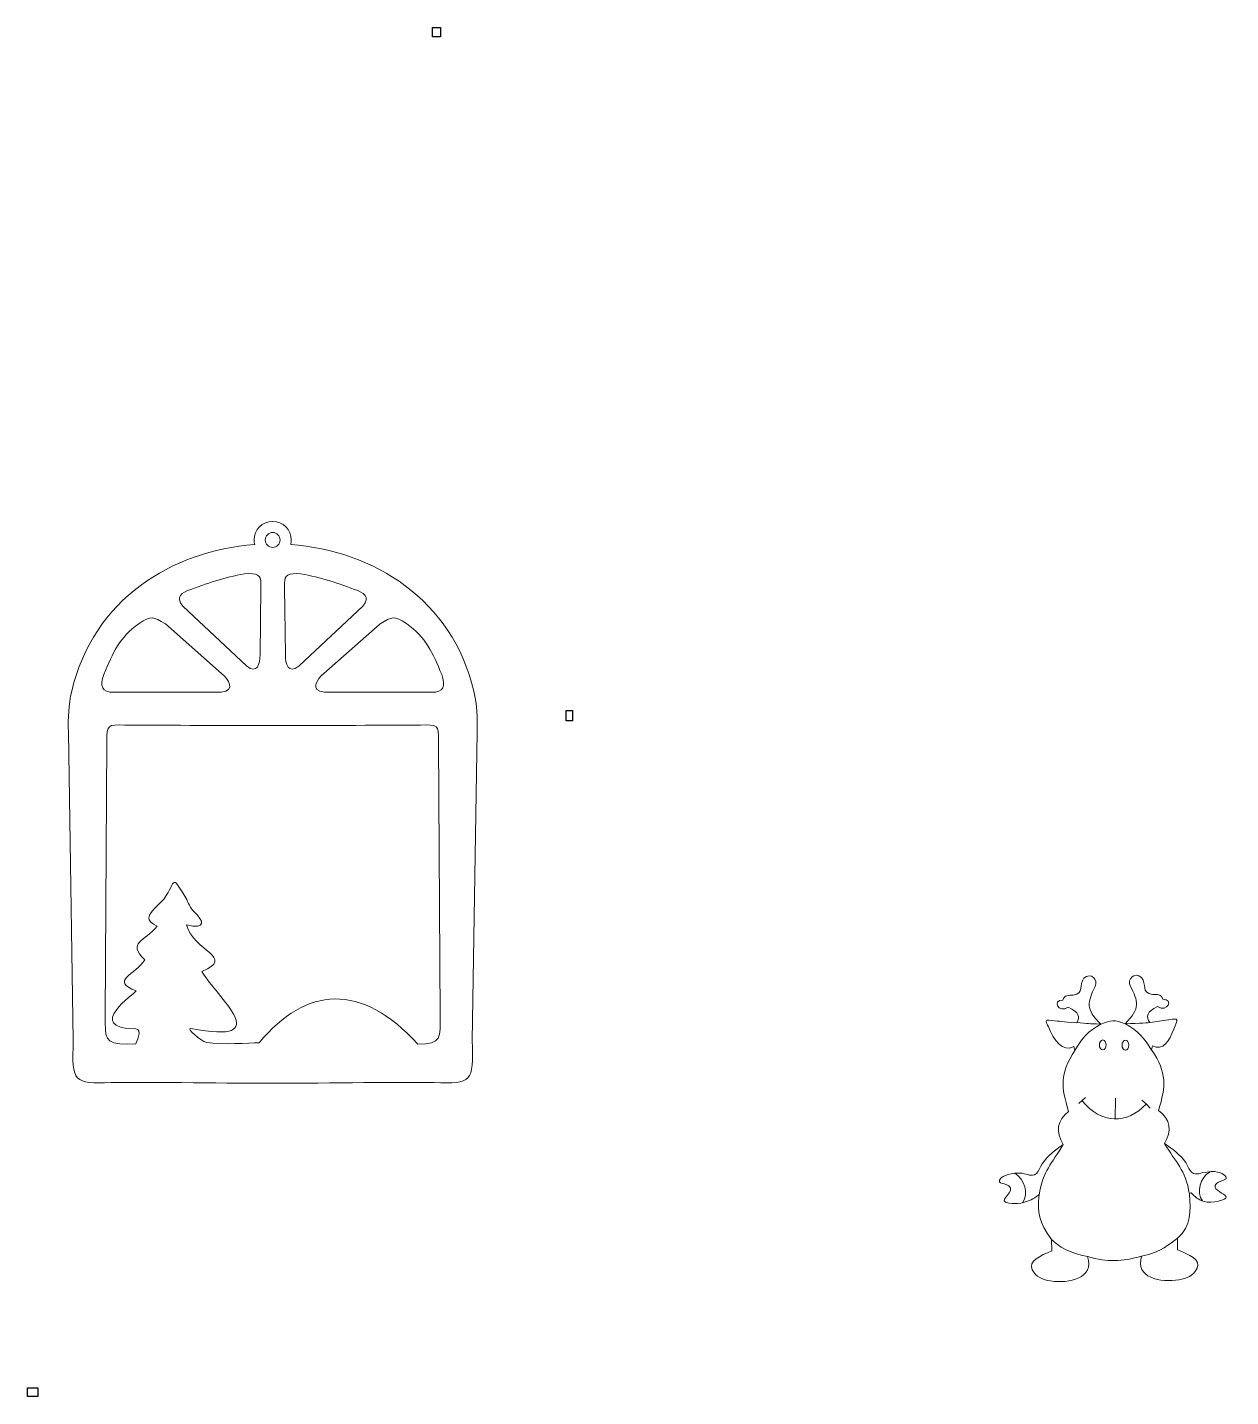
# Model space of a CAD drawing. Header units: centimetres. Extents: x -3.6 to 42, y -14.9 to 17.8.
# Drawn here: x -3.63 to 12.56, y -3.08 to 15.34 of the extents above; entities that cross this region are included whole.
import ezdxf

# ---------------------------------------------------------------- set-up
doc = ezdxf.new("R2010")
doc.units = ezdxf.units.CM
doc.header["$MEASUREMENT"] = 0
doc.header["$XCLIPFRAME"] = 0
doc.layers.add('layer 1', color=7, linetype='Continuous')
picture_1 = doc.add_image_def('image1.jpg', size_in_pixel=(1168, 982))
picture_2 = doc.add_image_def('image2.jpg', size_in_pixel=(1455, 2387))
picture_3 = doc.add_image_def('image3.jpg', size_in_pixel=(1920, 2286))

msp = doc.modelspace()

# ---------------------------------------------------------------- linework, layer by layer
at = {"layer": 'layer 1', "color": 3, "lineweight": 20}
for centre, major_axis, ratio in [((10.83585, 1.65006), (0, 0.06734), 0.68339768), ((11.14031, 1.64651), (0, 0.06735), 0.68329621)]:
    msp.add_ellipse(centre, major_axis=major_axis, ratio=ratio, dxfattribs=at)
at = {"layer": 'layer 1', "color": 250, "lineweight": 20}
for points, knots in [([(-0.33213, 8.69587), (-0.19408, 8.69587), (-0.08213, 8.58392), (-0.08213, 8.44587), (-0.08213, 8.44587), (-0.08213, 8.42474), (-0.08476, 8.40423), (-0.0897, 8.38463), (-0.0897, 8.38463), (1.02385, 8.30156), (2.08522, 7.64455), (2.37246, 6.41265), (2.37246, 6.41265), (2.41761, 6.219), (2.4212, 6.05755), (2.41805, 5.85975), (2.41805, 5.85975), (2.41805, 5.85975), (2.35196, 1.70906), (2.35196, 1.70906), (2.35196, 1.70906), (2.37409, 1.14184), (2.34281, 1.12748), (1.84225, 1.14272), (1.84225, 1.14272), (1.84225, 1.14272), (0.89362, 1.14272), (0.89362, 1.14272), (0.89362, 1.14272), (0.07037, 1.13326), (-0.73398, 1.13326), (-1.55724, 1.14272), (-1.55724, 1.14272), (-1.55724, 1.14272), (-2.50587, 1.14272), (-2.50587, 1.14272), (-2.50587, 1.14272), (-3.00643, 1.12748), (-3.03772, 1.14184), (-3.01558, 1.70906), (-3.01558, 1.70906), (-3.01558, 1.70906), (-3.08167, 5.85975), (-3.08167, 5.85975), (-3.08167, 5.85975), (-3.08482, 6.05755), (-3.08123, 6.219), (-3.03608, 6.41265), (-3.03608, 6.41265), (-2.7489, 7.64432), (-1.68787, 8.30138), (-0.57455, 8.38458), (-0.57455, 8.38458), (-0.57949, 8.40419), (-0.58213, 8.42472), (-0.58213, 8.44587), (-0.58213, 8.44587), (-0.58213, 8.58392), (-0.47018, 8.69587), (-0.33213, 8.69587)], [0, 0, 0, 0, 0.0625, 0.0625, 0.0625, 0.0625, 0.125, 0.125, 0.125, 0.125, 0.1875, 0.1875, 0.1875, 0.1875, 0.25, 0.25, 0.25, 0.25, 0.3125, 0.3125, 0.3125, 0.3125, 0.375, 0.375, 0.375, 0.375, 0.4375, 0.4375, 0.4375, 0.4375, 0.5, 0.5, 0.5, 0.5, 0.5625, 0.5625, 0.5625, 0.5625, 0.625, 0.625, 0.625, 0.625, 0.6875, 0.6875, 0.6875, 0.6875, 0.75, 0.75, 0.75, 0.75, 0.8125, 0.8125, 0.8125, 0.8125, 0.875, 0.875, 0.875, 0.875, 1, 1, 1, 1]), ([(-0.33213, 8.54587), (-0.27691, 8.54587), (-0.23213, 8.50109), (-0.23213, 8.44587), (-0.23213, 8.44587), (-0.23213, 8.39065), (-0.27691, 8.34587), (-0.33213, 8.34587), (-0.33213, 8.34587), (-0.38735, 8.34587), (-0.43213, 8.39065), (-0.43213, 8.44587), (-0.43213, 8.44587), (-0.43213, 8.50109), (-0.38735, 8.54587), (-0.33213, 8.54587)], [0, 0, 0, 0, 0.2, 0.2, 0.2, 0.2, 0.4, 0.4, 0.4, 0.4, 0.6, 0.6, 0.6, 0.6, 1, 1, 1, 1]), ([(-1.43305, 7.78114), (-1.16984, 7.87619), (-0.93702, 7.95879), (-0.65817, 7.99547), (-0.65817, 7.99547), (-0.49938, 7.98556), (-0.48786, 7.96331), (-0.48989, 7.80576), (-0.48989, 7.80576), (-0.48989, 7.80576), (-0.50156, 6.90193), (-0.50156, 6.90193), (-0.50156, 6.90193), (-0.50317, 6.77639), (-0.53649, 6.63414), (-0.68648, 6.74952), (-0.68648, 6.74952), (-0.68648, 6.74952), (-1.54308, 7.55656), (-1.54308, 7.55656), (-1.54308, 7.55656), (-1.6498, 7.68268), (-1.55676, 7.73648), (-1.43305, 7.78114)], [0, 0, 0, 0, 0.14285714, 0.14285714, 0.14285714, 0.14285714, 0.28571429, 0.28571429, 0.28571429, 0.28571429, 0.42857143, 0.42857143, 0.42857143, 0.42857143, 0.57142857, 0.57142857, 0.57142857, 0.57142857, 0.71428571, 0.71428571, 0.71428571, 0.71428571, 1, 1, 1, 1]), ([(0.76943, 7.78114), (0.50622, 7.87619), (0.2734, 7.95879), (-0.00545, 7.99547), (-0.00545, 7.99547), (-0.16423, 7.98556), (-0.17576, 7.96331), (-0.17372, 7.80576), (-0.17372, 7.80576), (-0.17372, 7.80576), (-0.16205, 6.90193), (-0.16205, 6.90193), (-0.16205, 6.90193), (-0.16045, 6.77639), (-0.12712, 6.63414), (0.02287, 6.74952), (0.02287, 6.74952), (0.02287, 6.74952), (0.87946, 7.55656), (0.87946, 7.55656), (0.87946, 7.55656), (0.98618, 7.68268), (0.89314, 7.73648), (0.76943, 7.78114)], [0, 0, 0, 0, 0.14285714, 0.14285714, 0.14285714, 0.14285714, 0.28571429, 0.28571429, 0.28571429, 0.28571429, 0.42857143, 0.42857143, 0.42857143, 0.42857143, 0.57142857, 0.57142857, 0.57142857, 0.57142857, 0.71428571, 0.71428571, 0.71428571, 0.71428571, 1, 1, 1, 1]), ([(-2.13067, 7.32294), (-1.96701, 7.42114), (-1.93865, 7.42112), (-1.7767, 7.31586), (-1.7767, 7.31586), (-1.7767, 7.31586), (-1.01956, 6.64932), (-1.01956, 6.64932), (-1.01956, 6.64932), (-0.92715, 6.56797), (-0.82336, 6.4226), (-1.02629, 6.39556), (-1.02629, 6.39556), (-1.02629, 6.39556), (-2.47047, 6.39556), (-2.47047, 6.39556), (-2.47047, 6.39556), (-2.63186, 6.39395), (-2.6599, 6.47629), (-2.60498, 6.63625), (-2.60498, 6.63625), (-2.48095, 6.93157), (-2.39459, 7.13443), (-2.13067, 7.32294)], [0, 0, 0, 0, 0.14285714, 0.14285714, 0.14285714, 0.14285714, 0.28571429, 0.28571429, 0.28571429, 0.28571429, 0.42857143, 0.42857143, 0.42857143, 0.42857143, 0.57142857, 0.57142857, 0.57142857, 0.57142857, 0.71428571, 0.71428571, 0.71428571, 0.71428571, 1, 1, 1, 1]), ([(1.46704, 7.32294), (1.30339, 7.42114), (1.27503, 7.42112), (1.11308, 7.31586), (1.11308, 7.31586), (1.11308, 7.31586), (0.35593, 6.64932), (0.35593, 6.64932), (0.35593, 6.64932), (0.26353, 6.56797), (0.15974, 6.4226), (0.36267, 6.39556), (0.36267, 6.39556), (0.36267, 6.39556), (1.80685, 6.39556), (1.80685, 6.39556), (1.80685, 6.39556), (1.96823, 6.39395), (1.99628, 6.47629), (1.94136, 6.63625), (1.94136, 6.63625), (1.81733, 6.93157), (1.73097, 7.13443), (1.46704, 7.32294)], [0, 0, 0, 0, 0.14285714, 0.14285714, 0.14285714, 0.14285714, 0.28571429, 0.28571429, 0.28571429, 0.28571429, 0.42857143, 0.42857143, 0.42857143, 0.42857143, 0.57142857, 0.57142857, 0.57142857, 0.57142857, 0.71428571, 0.71428571, 0.71428571, 0.71428571, 1, 1, 1, 1]), ([(-1.87596, 3.53083), (-2.03897, 3.38058), (-2.03829, 3.32704), (-1.88876, 3.24727), (-1.88876, 3.24727), (-2.04891, 3.0379), (-2.30111, 3.03837), (-2.05316, 2.79356), (-2.05316, 2.79356), (-2.17379, 2.60351), (-2.53327, 2.50681), (-2.16935, 2.37886), (-2.16935, 2.37886), (-2.1746, 2.34772), (-2.88485, 1.87852), (-2.17614, 1.86568), (-2.17614, 1.86568), (-2.07103, 1.86377), (-2.17466, 1.67754), (-2.17277, 1.66422), (-2.17277, 1.66422), (-2.17277, 1.66422), (-2.28257, 1.66245), (-2.28257, 1.66245), (-2.28257, 1.66245), (-2.60959, 1.65701), (-2.58585, 1.75799), (-2.5843, 2.03879), (-2.5843, 2.03879), (-2.5843, 2.03879), (-2.56374, 5.73574), (-2.56374, 5.73574), (-2.56374, 5.73574), (-2.56245, 5.96762), (-2.55313, 5.95658), (-2.31979, 5.95511), (-2.31979, 5.95511), (-0.99133, 5.94671), (0.32771, 5.94671), (1.65617, 5.95511), (1.65617, 5.95511), (1.88951, 5.95658), (1.89883, 5.96762), (1.90012, 5.73574), (1.90012, 5.73574), (1.90012, 5.73574), (1.92067, 2.03879), (1.92067, 2.03879), (1.92067, 2.03879), (1.92223, 1.75799), (1.94597, 1.65701), (1.61895, 1.66245), (1.61895, 1.66245), (0.86474, 2.49351), (0.11355, 2.44281), (-0.51328, 1.67873), (-0.51328, 1.67873), (-0.65583, 1.6785), (-1.01436, 1.64762), (-1.22012, 1.68367), (-1.22012, 1.68367), (-1.30567, 1.69866), (-1.50757, 1.8862), (-1.43262, 1.87161), (-1.43262, 1.87161), (-0.26056, 1.64334), (-1.08955, 2.29443), (-1.28492, 2.63761), (-1.28492, 2.63761), (-0.82575, 2.83056), (-1.40066, 2.91432), (-1.49225, 3.26498), (-1.49225, 3.26498), (-1.22723, 3.19852), (-1.25336, 3.32063), (-1.3891, 3.44064), (-1.3891, 3.44064), (-1.44695, 3.49177), (-1.46408, 3.56395), (-1.50309, 3.63109), (-1.50309, 3.63109), (-1.73853, 4.03634), (-1.61194, 3.76153), (-1.87596, 3.53083)], [0, 0, 0, 0, 0.04545455, 0.04545455, 0.04545455, 0.04545455, 0.09090909, 0.09090909, 0.09090909, 0.09090909, 0.13636364, 0.13636364, 0.13636364, 0.13636364, 0.18181818, 0.18181818, 0.18181818, 0.18181818, 0.22727273, 0.22727273, 0.22727273, 0.22727273, 0.27272727, 0.27272727, 0.27272727, 0.27272727, 0.31818182, 0.31818182, 0.31818182, 0.31818182, 0.36363636, 0.36363636, 0.36363636, 0.36363636, 0.40909091, 0.40909091, 0.40909091, 0.40909091, 0.45454545, 0.45454545, 0.45454545, 0.45454545, 0.5, 0.5, 0.5, 0.5, 0.54545455, 0.54545455, 0.54545455, 0.54545455, 0.59090909, 0.59090909, 0.59090909, 0.59090909, 0.63636364, 0.63636364, 0.63636364, 0.63636364, 0.68181818, 0.68181818, 0.68181818, 0.68181818, 0.72727273, 0.72727273, 0.72727273, 0.72727273, 0.77272727, 0.77272727, 0.77272727, 0.77272727, 0.81818182, 0.81818182, 0.81818182, 0.81818182, 0.86363636, 0.86363636, 0.86363636, 0.86363636, 0.90909091, 0.90909091, 0.90909091, 0.90909091, 1, 1, 1, 1]), ([(11.13718, 1.9364), (11.34551, 2.1406), (11.31159, 2.23763), (11.20573, 2.4448), (11.20573, 2.4448), (11.16153, 2.5313), (11.26138, 2.64136), (11.35627, 2.55745), (11.35627, 2.55745), (11.43479, 2.4592), (11.34443, 2.35739), (11.50496, 2.33061), (11.50496, 2.33061), (11.56789, 2.33061), (11.62463, 2.33442), (11.64304, 2.2668), (11.64304, 2.2668), (11.79641, 2.2668), (11.70538, 2.08071), (11.57223, 2.16756), (11.57223, 2.16756), (11.42575, 2.09905), (11.41612, 2.02791), (11.46702, 1.95093), (11.46702, 1.95093), (11.57949, 1.96559), (11.60763, 1.97379), (11.7213, 1.9901), (11.7213, 1.9901), (11.87361, 2.01193), (11.8432, 1.9984), (11.79032, 1.86081), (11.79032, 1.86081), (11.73079, 1.70598), (11.64588, 1.5626), (11.50497, 1.63765), (11.50497, 1.63765), (11.50497, 1.63765), (11.49258, 1.58626), (11.49258, 1.58626), (11.49258, 1.58626), (11.70392, 1.26073), (11.68439, 1.10711), (11.5864, 0.76747), (11.5864, 0.76747), (11.74673, 0.64868), (11.76811, 0.49353), (11.66605, 0.3244), (11.66605, 0.3244), (11.78346, 0.24659), (11.86791, 0.17999), (11.95282, 0.06742), (11.95282, 0.06742), (12.01432, -0.05346), (12.02841, -0.11508), (12.17054, -0.07082), (12.17054, -0.07082), (12.35992, -0.03213), (12.43646, -0.06806), (12.4757, -0.10636), (12.4757, -0.10636), (12.55553, -0.18428), (12.37776, -0.16329), (12.34752, -0.24104), (12.34752, -0.24104), (12.32301, -0.30406), (12.47335, -0.34906), (12.49408, -0.39325), (12.49408, -0.39325), (12.51468, -0.43718), (12.29729, -0.48548), (12.20046, -0.4568), (12.20046, -0.4568), (12.10723, -0.42919), (12.08115, -0.39446), (12.03518, -0.34964), (12.03518, -0.34964), (12.01914, -0.334), (11.99885, -0.34117), (12.00124, -0.36376), (12.00124, -0.36376), (12.02406, -0.57912), (12.02471, -0.7833), (11.84198, -0.95164), (11.84198, -0.95164), (11.84198, -0.95164), (11.83895, -1.10497), (11.83895, -1.10497), (11.83895, -1.10497), (11.99731, -1.17153), (12.16003, -1.23808), (12.10478, -1.35585), (12.10478, -1.35585), (12.05812, -1.45533), (11.96112, -1.49344), (11.86017, -1.51068), (11.86017, -1.51068), (11.6132, -1.55289), (11.26511, -1.48293), (11.35784, -1.19064), (11.35784, -1.19064), (11.09014, -1.26805), (10.90121, -1.27261), (10.63171, -1.19862), (10.63171, -1.19862), (10.72839, -1.48962), (10.38129, -1.5643), (10.13377, -1.52545), (10.13377, -1.52545), (10.03259, -1.50958), (9.93509, -1.47278), (9.88708, -1.37395), (9.88708, -1.37395), (9.83024, -1.25694), (9.99204, -1.18818), (10.14948, -1.11949), (10.14948, -1.11949), (10.14948, -1.11949), (10.14438, -0.9662), (10.14438, -0.9662), (10.14438, -0.9662), (9.97103, -0.74137), (9.95836, -0.58241), (9.97471, -0.39478), (9.97471, -0.39478), (9.97696, -0.36886), (9.9905, -0.35529), (9.96396, -0.37574), (9.96396, -0.37574), (9.93797, -0.39577), (9.90658, -0.41755), (9.87066, -0.43262), (9.87066, -0.43262), (9.7829, -0.46944), (9.68747, -0.4991), (9.57282, -0.479), (9.57282, -0.479), (9.40962, -0.45039), (9.61539, -0.36215), (9.59467, -0.27924), (9.59467, -0.27924), (9.57556, -0.2028), (9.43424, -0.2353), (9.44526, -0.17044), (9.44526, -0.17044), (9.45266, -0.12691), (9.57275, -0.07665), (9.69079, -0.07429), (9.69079, -0.07429), (9.73014, -0.07351), (9.76925, -0.07804), (9.8039, -0.08992), (9.8039, -0.08992), (9.94662, -0.13225), (9.95987, -0.07045), (10.01973, 0.05125), (10.01973, 0.05125), (10.1031, 0.16497), (10.18664, 0.2327), (10.30298, 0.31211), (10.30298, 0.31211), (10.19864, 0.47983), (10.21791, 0.63526), (10.37663, 0.75621), (10.37663, 0.75621), (10.27403, 1.09449), (10.25242, 1.24783), (10.45933, 1.5762), (10.45933, 1.5762), (10.45933, 1.5762), (10.44624, 1.62741), (10.44624, 1.62741), (10.44624, 1.62741), (10.29202, 1.54257), (10.17516, 1.7228), (10.10367, 1.89243), (10.10367, 1.89243), (10.07284, 1.9656), (10.04348, 1.99194), (10.14056, 1.98061), (10.14056, 1.98061), (10.27222, 1.9652), (10.27891, 1.9656), (10.48437, 1.94874), (10.48437, 1.94874), (10.53422, 2.0264), (10.5192, 2.08985), (10.3718, 2.15636), (10.3718, 2.15636), (10.23984, 2.06772), (10.14629, 2.25256), (10.29966, 2.25464), (10.29966, 2.25464), (10.31714, 2.3225), (10.37393, 2.31945), (10.43685, 2.3203), (10.43685, 2.3203), (10.59701, 2.34927), (10.50527, 2.44984), (10.58245, 2.54915), (10.58245, 2.54915), (10.67619, 2.63434), (10.77753, 2.52564), (10.73451, 2.43854), (10.73451, 2.43854), (10.63146, 2.22996), (10.59886, 2.13247), (10.80995, 1.93112), (10.80995, 1.93112), (10.94923, 1.98582), (10.99604, 1.98962), (11.13718, 1.9364)], [0, 0, 0, 0, 0.01851852, 0.01851852, 0.01851852, 0.01851852, 0.03703704, 0.03703704, 0.03703704, 0.03703704, 0.05555556, 0.05555556, 0.05555556, 0.05555556, 0.07407407, 0.07407407, 0.07407407, 0.07407407, 0.09259259, 0.09259259, 0.09259259, 0.09259259, 0.11111111, 0.11111111, 0.11111111, 0.11111111, 0.12962963, 0.12962963, 0.12962963, 0.12962963, 0.14814815, 0.14814815, 0.14814815, 0.14814815, 0.16666667, 0.16666667, 0.16666667, 0.16666667, 0.18518519, 0.18518519, 0.18518519, 0.18518519, 0.2037037, 0.2037037, 0.2037037, 0.2037037, 0.22222222, 0.22222222, 0.22222222, 0.22222222, 0.24074074, 0.24074074, 0.24074074, 0.24074074, 0.25925926, 0.25925926, 0.25925926, 0.25925926, 0.27777778, 0.27777778, 0.27777778, 0.27777778, 0.2962963, 0.2962963, 0.2962963, 0.2962963, 0.31481481, 0.31481481, 0.31481481, 0.31481481, 0.33333333, 0.33333333, 0.33333333, 0.33333333, 0.35185185, 0.35185185, 0.35185185, 0.35185185, 0.37037037, 0.37037037, 0.37037037, 0.37037037, 0.38888889, 0.38888889, 0.38888889, 0.38888889, 0.40740741, 0.40740741, 0.40740741, 0.40740741, 0.42592593, 0.42592593, 0.42592593, 0.42592593, 0.44444444, 0.44444444, 0.44444444, 0.44444444, 0.46296296, 0.46296296, 0.46296296, 0.46296296, 0.48148148, 0.48148148, 0.48148148, 0.48148148, 0.5, 0.5, 0.5, 0.5, 0.51851852, 0.51851852, 0.51851852, 0.51851852, 0.53703704, 0.53703704, 0.53703704, 0.53703704, 0.55555556, 0.55555556, 0.55555556, 0.55555556, 0.57407407, 0.57407407, 0.57407407, 0.57407407, 0.59259259, 0.59259259, 0.59259259, 0.59259259, 0.61111111, 0.61111111, 0.61111111, 0.61111111, 0.62962963, 0.62962963, 0.62962963, 0.62962963, 0.64814815, 0.64814815, 0.64814815, 0.64814815, 0.66666667, 0.66666667, 0.66666667, 0.66666667, 0.68518519, 0.68518519, 0.68518519, 0.68518519, 0.7037037, 0.7037037, 0.7037037, 0.7037037, 0.72222222, 0.72222222, 0.72222222, 0.72222222, 0.74074074, 0.74074074, 0.74074074, 0.74074074, 0.75925926, 0.75925926, 0.75925926, 0.75925926, 0.77777778, 0.77777778, 0.77777778, 0.77777778, 0.7962963, 0.7962963, 0.7962963, 0.7962963, 0.81481481, 0.81481481, 0.81481481, 0.81481481, 0.83333333, 0.83333333, 0.83333333, 0.83333333, 0.85185185, 0.85185185, 0.85185185, 0.85185185, 0.87037037, 0.87037037, 0.87037037, 0.87037037, 0.88888889, 0.88888889, 0.88888889, 0.88888889, 0.90740741, 0.90740741, 0.90740741, 0.90740741, 0.92592593, 0.92592593, 0.92592593, 0.92592593, 0.94444444, 0.94444444, 0.94444444, 0.94444444, 0.96296296, 0.96296296, 0.96296296, 0.96296296, 1, 1, 1, 1])]:
    msp.add_open_spline(points, degree=3, knots=knots, dxfattribs=at)
at = {"layer": 'layer 1', "color": 1, "lineweight": 20}
for points in [[(10.45933, 1.5762), (10.55742, 1.74105), (10.63905, 1.83758), (10.80995, 1.93112), (10.80995, 1.93112), (10.63645, 1.93385), (10.65914, 1.93921), (10.46885, 1.95001)], [(11.49206, 1.57838), (11.39398, 1.74323), (11.31234, 1.83976), (11.14144, 1.93331), (11.14144, 1.93331), (11.33165, 1.94178), (11.46702, 1.95093), (11.46702, 1.95093)], [(11.36159, 0.90925), (11.36159, 0.90925), (11.41779, 0.85562), (11.41779, 0.85562), (11.41779, 0.85562), (11.41779, 0.85562), (11.47488, 0.80114), (11.47488, 0.80114)]]:
    msp.add_open_spline(points, degree=3, knots=[0, 0, 0, 0, 0.33333333, 0.33333333, 0.33333333, 0.33333333, 1, 1, 1, 1], dxfattribs=at)
for points in [[(10.60219, 0.94115), (10.60219, 0.94115), (10.51369, 0.86317), (10.51369, 0.86317)], [(11.00756, 0.93317), (11.00756, 0.93317), (11.0043, 0.65447), (11.0043, 0.65447)], [(10.55602, 0.90046), (10.81923, 0.58022), (11.16398, 0.58086), (11.41823, 0.8552)], [(10.30298, 0.31211), (10.14917, 0.05278), (10.03263, -0.0384), (9.97951, -0.37112)], [(11.66605, 0.3244), (11.81986, 0.06507), (11.94804, -0.02485), (12.00116, -0.35757)], [(9.65108, -0.07682), (9.78619, -0.16055), (9.83754, -0.34913), (9.75784, -0.47141)], [(12.28081, -0.05529), (12.14255, -0.13756), (12.09059, -0.33139), (12.1759, -0.44884)], [(10.14438, -0.9662), (10.23734, -1.06065), (10.39184, -1.1561), (10.63171, -1.19862)], [(11.35784, -1.19064), (11.62782, -1.137), (11.7346, -1.0249), (11.84198, -0.95164)]]:
    msp.add_open_spline(points, degree=3, dxfattribs=at)

# ---------------------------------------------------------------- pictures from other files: only their frames are drawn
at = {"layer": 'layer 1', "color": 250}
image = msp.add_image(picture_3, insert=(1.80918, 6.29894), size_in_units=(7.6188, 9.07114), dxfattribs=at)
image.set_boundary_path([(1.809, 6.299), (28.479, 38.049)])
image.dxf.flags = 3
image = msp.add_image(picture_2, insert=(3.59932, -3.78901), size_in_units=(6.05066, 9.9264), dxfattribs=at)
image.set_boundary_path([(3.5993, -3.789), (23.8135, 29.372)])
image.dxf.flags = 3
image = msp.add_image(picture_1, insert=(-3.60565, -11.63988), size_in_units=(10.20471, 8.57965), dxfattribs=at)
image.set_boundary_path([(-3.6056, -11.6399), (12.6221, 2.0126)])
image.dxf.flags = 3

doc.saveas('drawing.dxf')
